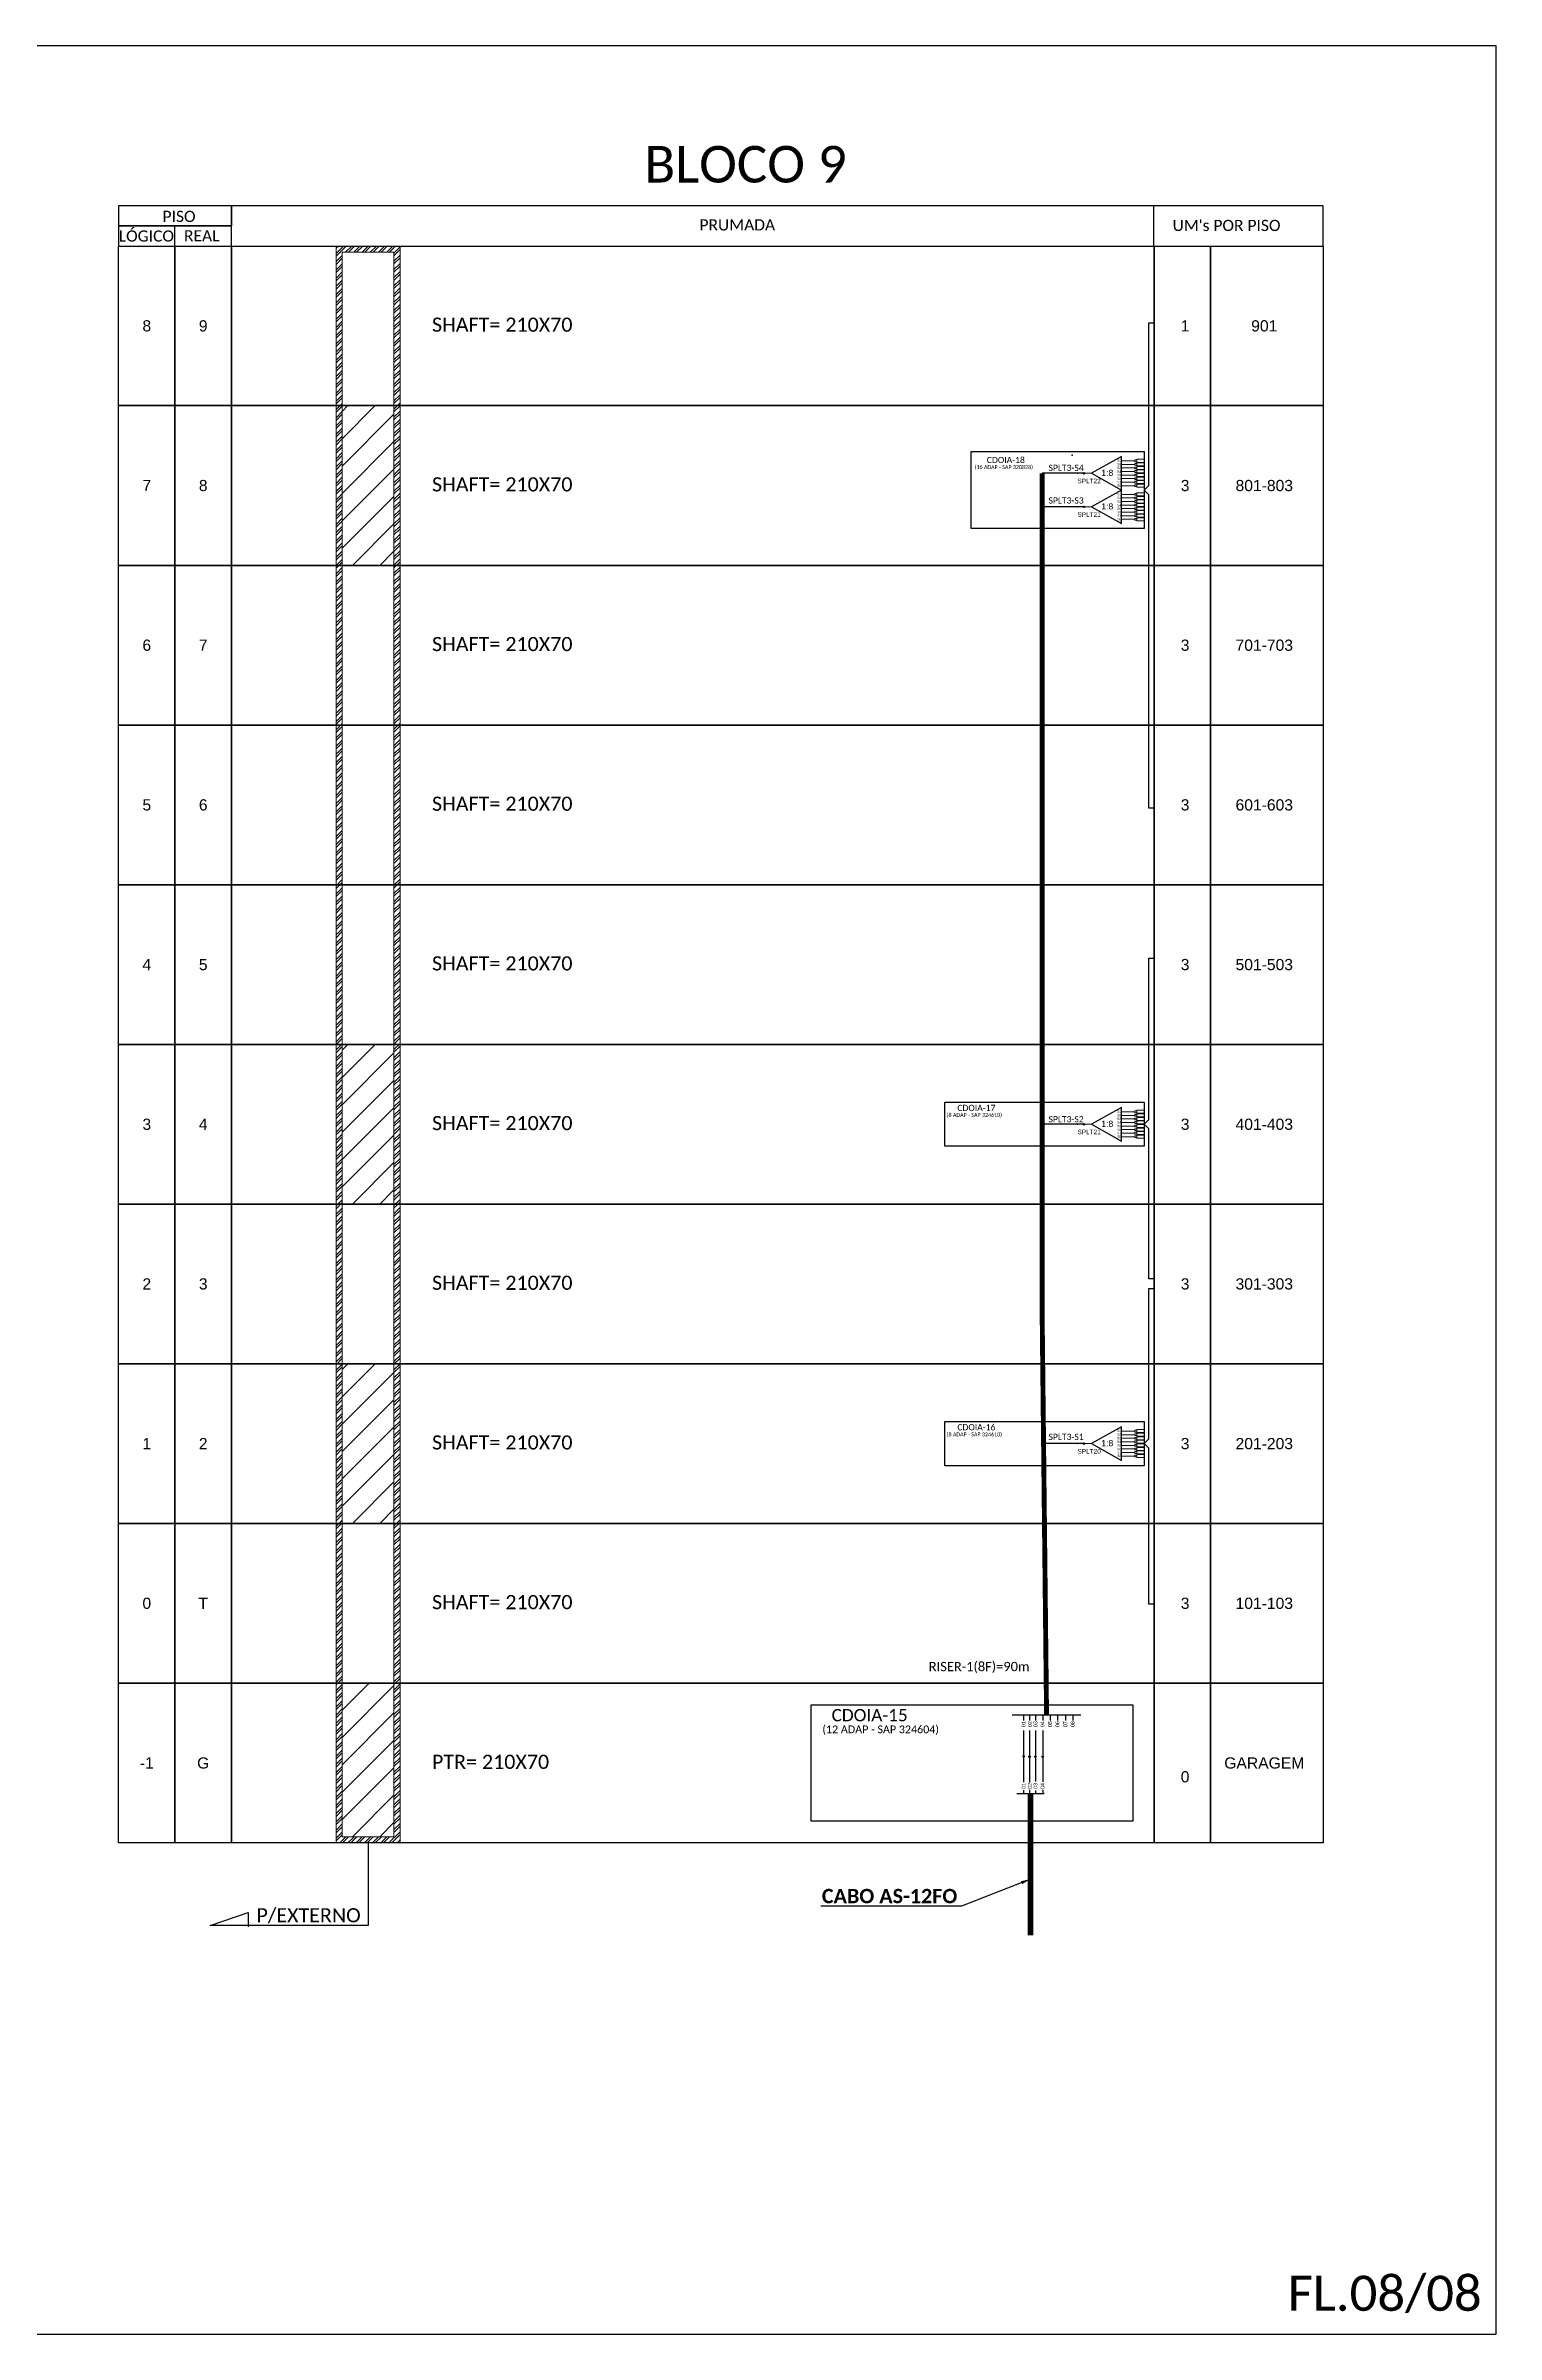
# Model space of a CAD drawing. Header units: inches. Extents: x 10034 to 13570, y 6075 to 9325.
# Drawn here: x 13194 to 13570, y 6075 to 6669 of the extents above; entities that cross this region are included whole.
import ezdxf
from ezdxf.enums import TextEntityAlignment as Align

# ---------------------------------------------------------------- set-up
doc = ezdxf.new("R2010")
doc.units = ezdxf.units.IN
doc.header["$MEASUREMENT"] = 0
doc.layers.add('Uifilar numeracao sangria', color=7, linetype='Continuous')
doc.styles.add('ARIAL', font='arial.ttf')
doc.styles.add('WMF-Calibri0', font='CALIBRI.TTF')
doc.styles.add('WMF-Calibri1', font='CALIBRIB.TTF')
doc.linetypes.add('RESERVA', pattern='A,0.5,-0.15,["RESERVA",Standard,S=0.18,R=0,X=0,Y=-0.1],-1.3', length=1.95)
doc.dimstyles.new('ISO-25', dxfattribs={"dimtxt": 2.5, "dimasz": 2.5, "dimexe": 1.25, "dimexo": 0.625, "dimtad": 1, "dimtxsty": 'Standard', "dimcen": 2.5, "dimadec": 0, "dimazin": 0, "dimtfac": 1, "dimtmove": 0, "dimatfit": 3, "dimfxl": 0, "dimarcsym": 0})

# ---------------------------------------------------------------- blocks, each defined once
blk = doc.blocks.new('A$C415C251F')
at = {"color": 3}
blk.add_point((0, 0), dxfattribs=at)
blk = doc.blocks.new('LEG_CDOIA8_C-SPLT_DIR')
at = {"color": 3}
blk.add_blockref('A$C415C251F', (0, 0), dxfattribs=at)
at = {"color": 1, "style": 'WMF-Calibri0', "flags": 4}
blk.add_attdef('CDO', (-26.84, -2.61), '', height=2, dxfattribs=at)
blk.add_attdef('MODELO', text='', height=1.5, dxfattribs=at).set_placement((-22.23, -4.54), align=Align.CENTER)
at = {"style": 'ARIAL', "flags": 4}
blk.add_attdef('SPLITAGEM', text='', height=1.5, dxfattribs=at).set_placement((-18.36, -12.59), align=Align.CENTER)
blk = doc.blocks.new('SPLT_1-8_SC-APC')
at = {"color": 1}
blk.add_lwpolyline([(-7.37, -2.1), (-17.04, -7.55), (-7.37, -13), (-7.37, -2.1)], dxfattribs=at)
at = {"color": 3, "lineweight": 0}
for points in [[(-2.99, -3.51), (-7.37, -3.51)], [(-7.37, -4.66), (-2.99, -4.66)], [(-7.37, -5.82), (-2.99, -5.82)], [(-7.37, -6.97), (-2.99, -6.97)], [(-2.41, -3.02), (-2.41, -4)], [(-2.41, -3.02), (0, -3.02)], [(-2.41, -4), (0, -4)], [(-2.41, -4.17), (-2.41, -5.16)], [(-2.41, -4.17), (0, -4.17)], [(-2.41, -5.16), (0, -5.16)], [(-2.41, -5.32), (-2.41, -6.31)], [(-2.41, -5.32), (0, -5.32)], [(-2.41, -6.31), (0, -6.31)], [(-2.41, -6.48), (-2.41, -7.46)], [(-2.41, -6.48), (0, -6.48)], [(-7.37, -8.12), (-2.99, -8.12)], [(-7.37, -9.28), (-2.99, -9.28)], [(-7.37, -10.43), (-2.99, -10.43)], [(-7.37, -11.58), (-2.99, -11.58)], [(-2.41, -7.46), (0, -7.46)], [(-2.41, -7.63), (-2.41, -8.62)], [(-2.41, -7.63), (0, -7.63)], [(-2.41, -8.62), (0, -8.62)], [(-2.41, -8.78), (-2.41, -9.77)], [(-2.41, -8.78), (0, -8.78)], [(-2.41, -9.77), (0, -9.77)], [(-2.41, -9.94), (-2.41, -10.92)], [(-2.41, -9.94), (0, -9.94)], [(-2.41, -10.92), (0, -10.92)], [(-2.41, -11.09), (-2.41, -12.08)], [(-2.41, -11.09), (0, -11.09)], [(-2.41, -12.08), (0, -12.08)]]:
    blk.add_lwpolyline(points, dxfattribs=at)
for points in [[(-2.99, -3.22), (-2.41, -3.22), (-2.41, -3.8), (-2.99, -3.8)], [(-2.99, -4.38), (-2.41, -4.38), (-2.41, -4.95), (-2.99, -4.95)], [(-2.99, -5.53), (-2.41, -5.53), (-2.41, -6.1), (-2.99, -6.1)], [(-2.99, -6.68), (-2.41, -6.68), (-2.41, -7.26), (-2.99, -7.26)], [(-2.99, -7.84), (-2.41, -7.84), (-2.41, -8.41), (-2.99, -8.41)], [(-2.99, -8.99), (-2.41, -8.99), (-2.41, -9.56), (-2.99, -9.56)], [(-2.99, -10.14), (-2.41, -10.14), (-2.41, -10.72), (-2.99, -10.72)], [(-2.99, -11.3), (-2.41, -11.3), (-2.41, -11.87), (-2.99, -11.87)]]:
    blk.add_lwpolyline(points, close=True, dxfattribs=at)
at = {"color": 1, "lineweight": 0}
blk.add_lwpolyline([(-17.04, -7.55), (-19.26, -7.55)], dxfattribs=at)
at = {"color": 1, "style": 'ARIAL'}
for s, height, p in [('1:8', 2, (-13.91, -8.4)), ('S1', 0.75, (-8.74, -3.78)), ('S2', 0.75, (-8.74, -4.97)), ('S3', 0.75, (-8.74, -6.18)), ('S4', 0.75, (-8.74, -7.36)), ('S5', 0.75, (-8.74, -8.57)), ('S6', 0.75, (-8.74, -9.69)), ('S7', 0.75, (-8.74, -10.78)), ('S8', 0.75, (-8.74, -11.9))]:
    blk.add_text(s, height=height, dxfattribs=at).set_placement(p)
blk = doc.blocks.new('SPLITTER_')
blk.add_point((0, 0))
at = {"style": 'ARIAL', "flags": 4}
blk.add_attdef('SPLT', (0, -3.26), '', height=1.5, dxfattribs=at)

msp = doc.modelspace()

# ---------------------------------------------------------------- hatches: boundary and pattern name
h = msp.add_hatch()
h.set_pattern_fill('ANSI32', color=3, scale=0.158226)
h.set_pattern_definition([(45, (1181.7211, 9909.2434), (-1.06568318, 1.06568318), []), (45, (1182.4316, 9909.2434), (-1.06568318, 1.06568318), [])])
h.paths.add_polyline_path([(13269.15, 6616.53), (13285.76, 6616.53), (13285.76, 6202.06), (13269.15, 6202.06)])
h.paths.add_polyline_path([(13270.73, 6614.95), (13284.18, 6614.95), (13284.18, 6203.64), (13270.73, 6203.64)], flags=16)
h = msp.add_hatch()
h.set_pattern_fill('ANSI31', color=1, scale=1.582261)
h.set_pattern_definition([(45, (-3377.8096, -5854.8193), (-3.5522773, 3.5522773), [])])
h.paths.add_polyline_path([(13284.18, 6575.09), (13270.73, 6575.09), (13270.73, 6533.64), (13284.18, 6533.64)])
h = msp.add_hatch(color=3)
h.dxf.hatch_style = 1
edge = h.paths.add_edge_path()
edge.add_arc((13463.38, 6557.55), 0.205, 0, 360)
h = msp.add_hatch(color=3)
h.dxf.hatch_style = 1
edge = h.paths.add_edge_path()
edge.add_arc((13463.38, 6557.55), 0.205, 0, 360)
h = msp.add_hatch(color=3)
h.dxf.hatch_style = 1
edge = h.paths.add_edge_path()
edge.add_arc((13463.38, 6548.83), 0.205, 0, 360)
h = msp.add_hatch(color=3)
h.dxf.hatch_style = 1
edge = h.paths.add_edge_path()
edge.add_arc((13463.38, 6548.83), 0.205, 0, 360)
h = msp.add_hatch()
h.set_pattern_fill('ANSI31', color=1, scale=1.582261)
h.set_pattern_definition([(45, (-3377.8096, -6020.6086), (-3.5522773, 3.5522773), [])])
h.paths.add_polyline_path([(13284.18, 6409.3), (13270.73, 6409.3), (13270.73, 6367.85), (13284.18, 6367.85)])
h = msp.add_hatch(color=3)
h.dxf.hatch_style = 1
edge = h.paths.add_edge_path()
edge.add_arc((13463.38, 6388.57), 0.205, 0, 360)
h = msp.add_hatch()
h.set_pattern_fill('ANSI31', color=1, scale=1.582261)
h.set_pattern_definition([(45, (-3377.8096, -6103.5033), (-3.5522773, 3.5522773), [])])
h.paths.add_polyline_path([(13284.18, 6326.4), (13270.73, 6326.4), (13270.73, 6284.96), (13284.18, 6284.96)])
h = msp.add_hatch(color=3)
h.dxf.hatch_style = 1
edge = h.paths.add_edge_path()
edge.add_arc((13463.38, 6305.68), 0.205, 0, 360)
h = msp.add_hatch()
h.set_pattern_fill('ANSI31', color=1, scale=1.582261)
h.set_pattern_definition([(45, (-3377.8096, -6184.8156), (-3.5522773, 3.5522773), [])])
h.paths.add_polyline_path([(13284.18, 6243.51), (13270.73, 6243.51), (13270.73, 6203.64), (13284.18, 6203.64)])
h = msp.add_hatch(color=3)
h.dxf.hatch_style = 1
edge = h.paths.add_edge_path()
edge.add_arc((13447.69, 6224.5), 0.205, 0, 360)
h = msp.add_hatch(color=3)
h.dxf.hatch_style = 1
edge = h.paths.add_edge_path()
edge.add_arc((13449.22, 6224.44), 0.205, 0, 360)
h = msp.add_hatch(color=3)
h.dxf.hatch_style = 1
edge = h.paths.add_edge_path()
edge.add_arc((13450.75, 6224.42), 0.205, 0, 360)
h = msp.add_hatch(color=3)
h.dxf.hatch_style = 1
edge = h.paths.add_edge_path()
edge.add_arc((13452.66, 6224.43), 0.205, 0, 360)

# ---------------------------------------------------------------- linework, layer by layer
for points in [[(12731.87, 6074.5), (13570.43, 6074.5), (13570.43, 6668.5), (12731.87, 6668.5), (12731.87, 6074.5)], [(13241.96, 6616.53), (13525.51, 6616.53), (13525.51, 6626.94), (13241.96, 6626.94), (13241.96, 6626.94), (13241.96, 6621.74)], [(13481.54, 6616.53), (13481.54, 6626.94)], [(13227.31, 6616.53), (13227.31, 6621.74)]]:
    msp.add_lwpolyline(points)
for points in [[(13212.67, 6621.74), (13241.96, 6621.74), (13241.96, 6626.94), (13212.67, 6626.94)], [(13212.67, 6616.53), (13241.96, 6616.53), (13241.96, 6621.74), (13212.67, 6621.74)]]:
    msp.add_lwpolyline(points, close=True)
at = {"color": 0}
for points in [[(13212.67, 6616.53), (13227.31, 6616.53), (13227.31, 6575.09), (13212.67, 6575.09)], [(13227.31, 6616.53), (13241.96, 6616.53), (13241.96, 6575.09), (13227.31, 6575.09)], [(13241.96, 6616.53), (13481.56, 6616.53), (13481.56, 6575.09), (13241.96, 6575.09)], [(13481.56, 6616.53), (13496.21, 6616.53), (13496.21, 6575.09), (13481.56, 6575.09)], [(13496.21, 6616.53), (13525.51, 6616.53), (13525.51, 6575.09), (13496.21, 6575.09)], [(13212.67, 6575.09), (13227.31, 6575.09), (13227.31, 6533.64), (13212.67, 6533.64)], [(13227.31, 6575.09), (13241.96, 6575.09), (13241.96, 6533.64), (13227.31, 6533.64)], [(13241.96, 6575.09), (13481.56, 6575.09), (13481.56, 6533.64), (13241.96, 6533.64)], [(13481.56, 6575.09), (13496.21, 6575.09), (13496.21, 6533.64), (13481.56, 6533.64)], [(13496.21, 6575.09), (13525.51, 6575.09), (13525.51, 6533.64), (13496.21, 6533.64)], [(13212.67, 6533.64), (13227.31, 6533.64), (13227.31, 6492.19), (13212.67, 6492.19)], [(13227.31, 6533.64), (13241.96, 6533.64), (13241.96, 6492.19), (13227.31, 6492.19)], [(13241.96, 6533.64), (13481.56, 6533.64), (13481.56, 6492.19), (13241.96, 6492.19)], [(13481.56, 6533.64), (13496.21, 6533.64), (13496.21, 6492.19), (13481.56, 6492.19)], [(13496.21, 6533.64), (13525.51, 6533.64), (13525.51, 6492.19), (13496.21, 6492.19)], [(13212.67, 6492.19), (13227.31, 6492.19), (13227.31, 6450.75), (13212.67, 6450.75)], [(13227.31, 6492.19), (13241.96, 6492.19), (13241.96, 6450.75), (13227.31, 6450.75)], [(13241.96, 6492.19), (13481.56, 6492.19), (13481.56, 6450.75), (13241.96, 6450.75)], [(13481.56, 6492.19), (13496.21, 6492.19), (13496.21, 6450.75), (13481.56, 6450.75)], [(13496.21, 6492.19), (13525.51, 6492.19), (13525.51, 6450.75), (13496.21, 6450.75)], [(13212.67, 6450.75), (13227.31, 6450.75), (13227.31, 6409.3), (13212.67, 6409.3)], [(13227.31, 6450.75), (13241.96, 6450.75), (13241.96, 6409.3), (13227.31, 6409.3)], [(13241.96, 6450.75), (13481.56, 6450.75), (13481.56, 6409.3), (13241.96, 6409.3)], [(13481.56, 6450.75), (13496.21, 6450.75), (13496.21, 6409.3), (13481.56, 6409.3)], [(13496.21, 6450.75), (13525.51, 6450.75), (13525.51, 6409.3), (13496.21, 6409.3)], [(13212.67, 6409.3), (13227.31, 6409.3), (13227.31, 6367.85), (13212.67, 6367.85)], [(13227.31, 6409.3), (13241.96, 6409.3), (13241.96, 6367.85), (13227.31, 6367.85)], [(13241.96, 6409.3), (13481.56, 6409.3), (13481.56, 6367.85), (13241.96, 6367.85)], [(13481.56, 6409.3), (13496.21, 6409.3), (13496.21, 6367.85), (13481.56, 6367.85)], [(13496.21, 6409.3), (13525.51, 6409.3), (13525.51, 6367.85), (13496.21, 6367.85)], [(13212.67, 6367.85), (13227.31, 6367.85), (13227.31, 6326.4), (13212.67, 6326.4)], [(13227.31, 6367.85), (13241.96, 6367.85), (13241.96, 6326.4), (13227.31, 6326.4)], [(13241.96, 6367.85), (13481.56, 6367.85), (13481.56, 6326.4), (13241.96, 6326.4)], [(13481.56, 6367.85), (13496.21, 6367.85), (13496.21, 6326.4), (13481.56, 6326.4)], [(13496.21, 6367.85), (13525.51, 6367.85), (13525.51, 6326.4), (13496.21, 6326.4)], [(13212.67, 6326.4), (13227.31, 6326.4), (13227.31, 6284.96), (13212.67, 6284.96)], [(13227.31, 6326.4), (13241.96, 6326.4), (13241.96, 6284.96), (13227.31, 6284.96)], [(13241.96, 6326.4), (13481.56, 6326.4), (13481.56, 6284.96), (13241.96, 6284.96)], [(13481.56, 6326.4), (13496.21, 6326.4), (13496.21, 6284.96), (13481.56, 6284.96)], [(13496.21, 6326.4), (13525.51, 6326.4), (13525.51, 6284.96), (13496.21, 6284.96)], [(13212.67, 6284.96), (13227.31, 6284.96), (13227.31, 6243.51), (13212.67, 6243.51)], [(13227.31, 6284.96), (13241.96, 6284.96), (13241.96, 6243.51), (13227.31, 6243.51)], [(13241.96, 6284.96), (13481.56, 6284.96), (13481.56, 6243.51), (13241.96, 6243.51)], [(13481.56, 6284.96), (13496.21, 6284.96), (13496.21, 6243.51), (13481.56, 6243.51)], [(13496.21, 6284.96), (13525.51, 6284.96), (13525.51, 6243.51), (13496.21, 6243.51)], [(13212.67, 6243.51), (13227.31, 6243.51), (13227.31, 6202.06), (13212.67, 6202.06)], [(13227.31, 6243.51), (13241.96, 6243.51), (13241.96, 6202.06), (13227.31, 6202.06)], [(13241.96, 6243.51), (13481.56, 6243.51), (13481.56, 6202.06), (13241.96, 6202.06)], [(13481.56, 6243.51), (13496.21, 6243.51), (13496.21, 6202.06), (13481.56, 6202.06)], [(13496.21, 6243.51), (13525.51, 6243.51), (13525.51, 6202.06), (13496.21, 6202.06)]]:
    msp.add_lwpolyline(points, close=True, dxfattribs=at)
at = {"color": 2, "lineweight": 0}
for points in [[(13269.15, 6616.53), (13285.76, 6616.53), (13285.76, 6202.06), (13269.15, 6202.06)], [(13270.73, 6614.95), (13284.18, 6614.95), (13284.18, 6203.64), (13270.73, 6203.64)]]:
    msp.add_lwpolyline(points, close=True, dxfattribs=at)
at = {"color": 3}
for points in [[(13481.56, 6470.65), (13480.24, 6470.65), (13480.24, 6551.98), (13478.99, 6553.19), (13480.24, 6554.39), (13480.24, 6554.39), (13480.24, 6596.57), (13481.56, 6596.57)], [(13481.56, 6348.46), (13480.24, 6348.45), (13480.24, 6387.36), (13478.99, 6388.57), (13480.24, 6389.78), (13480.24, 6389.78), (13480.24, 6431.7), (13481.56, 6431.7)], [(13481.56, 6263.96), (13480.24, 6263.96), (13480.24, 6304.47), (13478.99, 6305.67), (13480.24, 6306.88), (13480.24, 6306.88), (13480.24, 6345.9), (13481.56, 6345.9)], [(13447.69, 6224.5), (13447.69, 6217.81)], [(13447.69, 6215.74), (13447.69, 6214.85)]]:
    msp.add_lwpolyline(points, dxfattribs=at)
at = {"color": 1}
for points in [[(13434.04, 6563.16), (13478.99, 6563.16), (13478.99, 6543.21), (13434.04, 6543.21)], [(13427.23, 6394.3), (13478.99, 6394.3), (13478.99, 6382.85), (13427.23, 6382.85)], [(13427.23, 6311.41), (13478.99, 6311.41), (13478.99, 6299.95), (13427.23, 6299.95)], [(13392.54, 6237.91), (13476.07, 6237.91), (13476.07, 6207.66), (13392.54, 6207.66)]]:
    msp.add_lwpolyline(points, close=True, dxfattribs=at)
at = {"color": 5, "const_width": 1.27}
msp.add_lwpolyline([(13452.49, 6557.55), (13452.49, 6340.81), (13453.65, 6235.29)], dxfattribs=at)
at = {"color": 0}
for points in [[(13463.17, 6557.55), (13452.49, 6557.55)], [(13463.17, 6548.83), (13452.49, 6548.83)], [(13463.17, 6388.57), (13452.49, 6388.57)], [(13463.17, 6305.68), (13452.49, 6305.68)], [(13450.75, 6224.42), (13450.75, 6218)], [(13450.75, 6215.67), (13450.75, 6214.85)]]:
    msp.add_lwpolyline(points, dxfattribs=at)
at = {"color": 5}
for points in [[(13463.17, 6557.55), (13463.38, 6557.55)], [(13444.7, 6235.29), (13462.59, 6235.29)], [(13447.69, 6235.29), (13447.69, 6233.84)], [(13447.69, 6231.19), (13447.69, 6224.5)], [(13449.22, 6235.29), (13449.22, 6233.84)], [(13449.22, 6231.19), (13449.22, 6224.44)], [(13450.75, 6235.29), (13450.75, 6233.84)], [(13450.75, 6231.19), (13450.75, 6224.42)], [(13452.66, 6235.29), (13452.66, 6233.81)], [(13452.66, 6231.19), (13452.66, 6224.43)]]:
    msp.add_lwpolyline(points, dxfattribs=at)
at = {"color": 251, "linetype": 'RESERVA', "ltscale": 5}
for points in [[(13454.58, 6235.29), (13454.58, 6233.82)], [(13456.5, 6235.29), (13456.5, 6233.81)], [(13458.57, 6235.29), (13458.57, 6233.81)], [(13460.45, 6235.29), (13460.45, 6233.81)]]:
    msp.add_lwpolyline(points, dxfattribs=at)
at = {"color": 2}
for points in [[(13449.22, 6224.44), (13449.22, 6217.69)], [(13449.22, 6215.8), (13449.22, 6214.85)]]:
    msp.add_lwpolyline(points, dxfattribs=at)
at = {"color": 150}
for points in [[(13452.66, 6224.43), (13452.66, 6217.88)], [(13452.66, 6215.78), (13452.66, 6214.79)]]:
    msp.add_lwpolyline(points, dxfattribs=at)
at = {"color": 1}
for points in [[(13449.49, 6214.79), (13445.93, 6214.79)], [(13453.05, 6214.79), (13449.49, 6214.79)]]:
    msp.add_lwpolyline(points, dxfattribs=at)
at = {"color": 1, "const_width": 1.5}
msp.add_lwpolyline([(13449.49, 6214.79), (13449.49, 6178.03)], dxfattribs=at)
at = {"color": 3}
for centre in [(13463.38, 6557.55), (13463.38, 6557.55), (13463.38, 6548.83), (13463.38, 6548.83), (13463.38, 6388.57), (13463.38, 6305.68), (13447.69, 6224.5), (13449.22, 6224.44), (13450.75, 6224.42), (13452.66, 6224.43)]:
    msp.add_circle(centre, 0.205, dxfattribs=at)
at = {"layer": 'Uifilar numeracao sangria', "color": 0, "ltscale": 2}
msp.add_lwpolyline([(13277.45, 6202.06), (13277.45, 6180.6), (13236.43, 6180.6), (13246.34, 6184), (13246.32, 6180.25)], dxfattribs=at)

# ---------------------------------------------------------------- block references
at = {"color": 1}
ref = msp.add_blockref('LEG_CDOIA8_C-SPLT_DIR', (13460.33, 6562.28), dxfattribs=dict(at, xscale=0.7999999999992724, yscale=0.7999999999992724, zscale=0.7999999999992724))
ref.add_attrib('CDO', 'CDOIA-18', (13438.14, 6560.19), dxfattribs={"color": 1, "height": 1.6, "style": 'WMF-Calibri0'})
ref.add_attrib('MODELO', '(16 ADAP - SAP 320828)', dxfattribs={"color": 1, "height": 1, "style": 'WMF-Calibri0'}).set_placement((13442.55, 6558.65), align=Align.CENTER)
at = {"color": 3, "xscale": 0.7999999999992724, "yscale": 0.7999999999992724, "zscale": 0.7999999999992724}
for p in [(13478.99, 6563.58), (13478.99, 6554.87), (13478.99, 6394.61), (13478.99, 6311.72)]:
    msp.add_blockref('SPLT_1-8_SC-APC', p, dxfattribs=at)
ref = msp.add_blockref('SPLITTER_', (13461.68, 6557.55), dxfattribs=dict(xscale=0.7999999999992724, yscale=0.7999999999992724, zscale=0.7999999999992724))
ref.add_attrib('SPLT', 'SPLT22', (13461.68, 6554.94), dxfattribs={"height": 1.2, "style": 'ARIAL'})
ref = msp.add_blockref('SPLITTER_', (13461.68, 6548.83), dxfattribs=dict(xscale=0.7999999999992724, yscale=0.7999999999992724, zscale=0.7999999999992724))
ref.add_attrib('SPLT', 'SPLT21', (13461.68, 6546.22), dxfattribs={"height": 1.2, "style": 'ARIAL'})
at = {"color": 1}
ref = msp.add_blockref('LEG_CDOIA8_C-SPLT_DIR', (13452.69, 6394.11), dxfattribs=dict(at, xscale=0.7999999999992724, yscale=0.7999999999992724, zscale=0.7999999999992724))
ref.add_attrib('CDO', 'CDOIA-17', (13430.49, 6392.02), dxfattribs={"color": 1, "height": 1.6, "style": 'WMF-Calibri0'})
ref.add_attrib('MODELO', '(8 ADAP - SAP 324610)', dxfattribs={"color": 1, "height": 1, "style": 'WMF-Calibri0'}).set_placement((13434.9, 6390.48), align=Align.CENTER)
at = {"color": 5}
ref = msp.add_blockref('SPLITTER_', (13461.68, 6388.57), dxfattribs=dict(at, xscale=0.7999999999992724, yscale=0.7999999999992724, zscale=0.7999999999992724))
ref.add_attrib('SPLT', 'SPLT21', (13461.68, 6385.97), dxfattribs={"height": 1.2, "style": 'ARIAL'})
at = {"color": 1}
ref = msp.add_blockref('LEG_CDOIA8_C-SPLT_DIR', (13452.69, 6311.21), dxfattribs=dict(at, xscale=0.7999999999992724, yscale=0.7999999999992724, zscale=0.7999999999992724))
ref.add_attrib('CDO', 'CDOIA-16', (13430.49, 6309.13), dxfattribs={"color": 1, "height": 1.6, "style": 'WMF-Calibri0'})
ref.add_attrib('MODELO', '(8 ADAP - SAP 324610)', dxfattribs={"color": 1, "height": 1, "style": 'WMF-Calibri0'}).set_placement((13434.9, 6307.58), align=Align.CENTER)
at = {"color": 5}
ref = msp.add_blockref('SPLITTER_', (13461.68, 6305.68), dxfattribs=dict(at, xscale=0.7999999999992724, yscale=0.7999999999992724, zscale=0.7999999999992724))
ref.add_attrib('SPLT', 'SPLT20', (13461.68, 6303.07), dxfattribs={"height": 1.2, "style": 'ARIAL'})

# ---------------------------------------------------------------- texts
at = {"style": 'WMF-Calibri0'}
for s, height, p in [('BLOCO 9', 9.494, (13349.16, 6633.01)), ('     PISO', 2.911, (13218.95, 6622.76)), ('PRUMADA', 2.911, (13363.52, 6620.56)), ("UM's POR PISO", 2.9114, (13486.39, 6620.41)), ('  LÓGICO', 2.911, (13210.66, 6617.67)), ('    REAL', 2.911, (13225.55, 6617.73)), ('SHAFT= 210X70', 3.6661, (13294.05, 6594.28)), ('SHAFT= 210X70', 3.6661, (13294.05, 6552.83)), ('SHAFT= 210X70', 3.6661, (13294.05, 6511.38)), ('SHAFT= 210X70', 3.6661, (13294.05, 6469.94)), ('SHAFT= 210X70', 3.6661, (13294.05, 6428.49)), ('SHAFT= 210X70', 3.6661, (13294.05, 6387.04)), ('SHAFT= 210X70', 3.6661, (13294.05, 6345.59)), ('SHAFT= 210X70', 3.6661, (13294.05, 6304.15)), ('SHAFT= 210X70', 3.6661, (13294.05, 6262.7)), ('PTR= 210X70', 3.6661, (13294.05, 6221.25))]:
    msp.add_text(s, height=height, dxfattribs=at).set_placement(p)
at = {"color": 0, "style": 'ARIAL'}
for s, height, p in [('8', 2.91, (13219.99, 6595.81)), ('9', 2.91, (13234.64, 6595.81)), ('1', 2.91, (13489.63, 6595.81)), ('901', 2.911, (13510.19, 6595.81)), ('7', 2.91, (13219.99, 6554.36)), ('8', 2.91, (13234.64, 6554.36)), ('3', 2.91, (13489.63, 6554.36)), ('801-803', 2.911, (13510.19, 6554.36)), ('6', 2.91, (13219.99, 6512.92)), ('7', 2.91, (13234.64, 6512.92)), ('3', 2.91, (13489.63, 6512.92)), ('701-703', 2.911, (13510.19, 6512.92)), ('5', 2.91, (13219.99, 6471.47)), ('6', 2.91, (13234.64, 6471.47)), ('3', 2.91, (13489.63, 6471.47)), ('601-603', 2.911, (13510.19, 6471.47)), ('4', 2.91, (13219.99, 6430.02)), ('5', 2.91, (13234.64, 6430.02)), ('3', 2.91, (13489.63, 6430.02)), ('501-503', 2.911, (13510.19, 6430.02)), ('3', 2.91, (13219.99, 6388.57)), ('4', 2.91, (13234.64, 6388.57)), ('3', 2.91, (13489.63, 6388.57)), ('401-403', 2.911, (13510.19, 6388.57)), ('2', 2.91, (13219.99, 6347.13)), ('3', 2.91, (13234.64, 6347.13)), ('3', 2.91, (13489.63, 6347.13)), ('301-303', 2.911, (13510.19, 6347.13)), ('1', 2.91, (13219.99, 6305.68)), ('2', 2.91, (13234.64, 6305.68)), ('3', 2.91, (13489.63, 6305.68)), ('201-203', 2.911, (13510.19, 6305.68)), ('0', 2.91, (13219.99, 6264.23)), ('T', 2.91, (13234.64, 6264.23)), ('3', 2.91, (13489.63, 6264.23)), ('101-103', 2.911, (13510.19, 6264.23)), ('-1', 2.911, (13219.99, 6222.78)), ('G', 2.91, (13234.64, 6222.78)), ('0', 2.91, (13489.63, 6219.2)), ('GARAGEM', 2.911, (13510.19, 6222.78))]:
    msp.add_text(s, height=height, dxfattribs=at).set_placement(p, align=Align.MIDDLE_CENTER)
at = {"color": 0, "style": 'WMF-Calibri0'}
for s, height, p in [('SPLT3-S4', 1.6, (13454.16, 6558.16)), ('SPLT3-S3', 1.6, (13454.16, 6549.68)), ('SPLT3-S2', 1.6, (13454.16, 6389.08)), ('SPLT3-S1', 1.6, (13454.16, 6306.63)), ('P/EXTERNO', 3.666, (13248.47, 6181.42))]:
    msp.add_text(s, height=height, dxfattribs=at).set_placement(p)
at = {"color": 5, "style": 'WMF-Calibri0'}
msp.add_text('RISER-1(8F)=90m', height=2.4037, dxfattribs=at).set_placement((13423.06, 6246.61))
at = {"color": 1, "style": 'WMF-Calibri0'}
msp.add_text('(12 ADAP - SAP 324604)', height=2, dxfattribs=at).set_placement((13410.57, 6230.51), align=Align.CENTER)
msp.add_text('CDOIA-15', height=3.2, dxfattribs=at).set_placement((13397.83, 6233.59))
at = {"style": 'ARIAL'}
for s, p in [('01', (13447.68, 6232.85)), ('02', (13449.3, 6232.85)), ('03', (13450.76, 6232.85)), ('04', (13452.6, 6232.85)), ('05', (13454.55, 6232.85)), ('06', (13456.47, 6232.85)), ('07', (13458.54, 6232.85)), ('08', (13460.42, 6232.85)), ('01', (13447.68, 6216.8)), ('02', (13449.3, 6216.8)), ('03', (13450.76, 6216.8)), ('04', (13452.6, 6216.8))]:
    msp.add_text(s, height=0.992, rotation=90, dxfattribs=at).set_placement(p, align=Align.MIDDLE_CENTER)
at = {"color": 1, "ltscale": 8, "style": 'WMF-Calibri1'}
msp.add_text('CABO AS-12FO', height=3.7192, dxfattribs=at).set_placement((13395.3, 6186.38))
at = {"color": 7, "linetype": 'Continuous', "style": 'WMF-Calibri0'}
msp.add_text('FL.08/08', height=9.118, dxfattribs=at).set_placement((13516.26, 6080.58))

# ---------------------------------------------------------------- leaders
at = {"color": 1, "ltscale": 8}
msp.add_leader([(13449.49, 6192.63), (13431.58, 6185.59), (13395, 6185.59)], dimstyle='ISO-25', override={"dimtad": 0}, dxfattribs=at)

doc.saveas('drawing.dxf')
